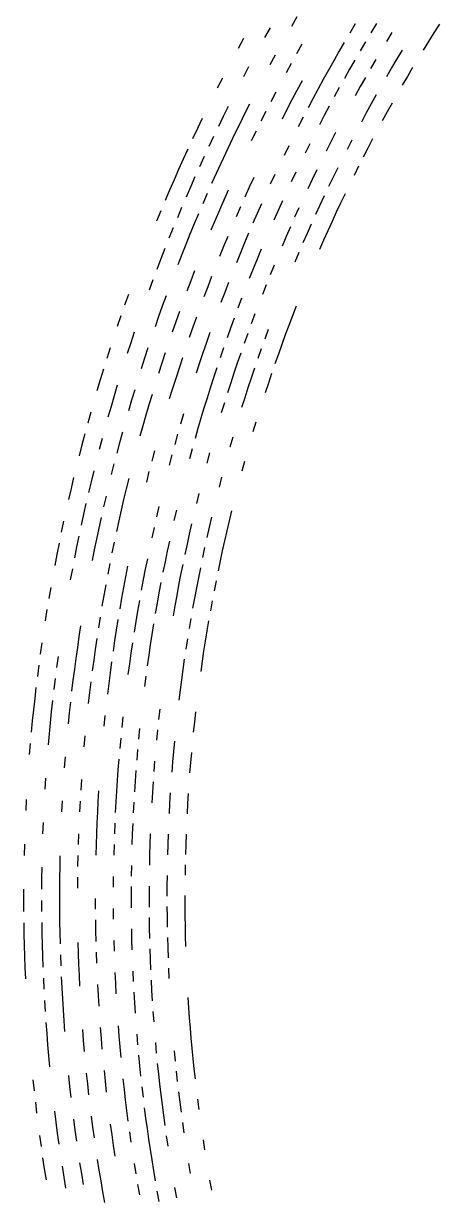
# Model space of a CAD drawing. Header units: metres. Extents: x -298 to 300, y -298 to 299.
# Drawn here: x -298.5 to -229.1, y -50.4 to 146.4 of the extents above; entities that cross this region are included whole.
import ezdxf

# ---------------------------------------------------------------- set-up
doc = ezdxf.new("R2010")
doc.units = ezdxf.units.M

msp = doc.modelspace()

# ---------------------------------------------------------------- linework, layer by layer
for p, q in [((-257.35977, 145.72984, -692.8203), (-258.26758, 144.10857, -692.8203)), ((-252.87392, 147.54503, -692.8203), (-253.79326, 145.95183, -692.8203)), ((-243.14687, 146.372, -692.8203), (-244.0591, 144.83989, -692.8203)), ((-239.61702, 146.43077, -692.8203), (-240.52968, 144.92082, -692.8203)), ((-229.08965, 146.36485, -692.8203), (-230.00209, 144.921, -692.8203)), ((-261.782, 143.92961, -692.8203), (-262.67847, 142.28044, -692.8203)), ((-237.01009, 144.96123, -692.8203), (-237.91353, 143.4677, -692.8203)), ((-230.00209, 144.921, -692.8203), (-230.90547, 143.47142, -692.8203)), ((-252.04659, 142.97362, -692.8203), (-252.93721, 141.38573, -692.8203)), ((-245.85445, 141.75865, -692.8203), (-246.73756, 140.2097, -692.8203)), ((-244.96162, 143.30211, -692.8203), (-245.85445, 141.75865, -692.8203)), ((-241.43279, 143.4052, -692.8203), (-242.32634, 141.8839, -692.8203)), ((-235.2986, 142.01256, -692.8203), (-236.18355, 140.52989, -692.8203)), ((-230.90547, 143.47142, -692.8203), (-231.7997, 142.01628, -692.8203)), ((-256.4909, 141.13805, -692.8203), (-257.3699, 139.52232, -692.8203)), ((-253.81783, 139.79234, -692.8203), (-254.6884, 138.1934, -692.8203)), ((-246.73756, 140.2097, -692.8203), (-247.61092, 138.6552, -692.8203)), ((-243.21034, 140.35704, -692.8203), (-244.0847, 138.82469, -692.8203)), ((-239.69218, 140.46373, -692.8203), (-240.5673, 138.95348, -692.8203)), ((-236.18355, 140.52989, -692.8203), (-237.05916, 139.04161, -692.8203)), ((-260.92966, 139.21092, -692.8203), (-261.79642, 137.56737, -692.8203)), ((-247.61092, 138.6552, -692.8203), (-248.4745, 137.09532, -692.8203)), ((-244.0847, 138.82469, -692.8203), (-244.94942, 137.28697, -692.8203)), ((-237.05916, 139.04161, -692.8203), (-237.9254, 137.5479, -692.8203)), ((-233.56062, 139.08922, -692.8203), (-234.42723, 137.61748, -692.8203)), ((-265.30548, 137.29973, -692.8203), (-266.1602, 135.62859, -692.8203)), ((-252.0078, 136.86266, -692.8203), (-252.86, 135.27519, -692.8203)), ((-248.4745, 137.09532, -692.8203), (-249.32826, 135.53001, -692.8203)), ((-242.28896, 135.91667, -692.8203), (-243.13545, 134.39024, -692.8203)), ((-241.4329, 137.43779, -692.8203), (-242.28896, 135.91667, -692.8203)), ((-234.42723, 137.61748, -692.8203), (-235.28456, 136.14037, -692.8203)), ((-256.3993, 134.97935, -692.8203), (-257.23956, 133.36436, -692.8203)), ((-252.86, 135.27519, -692.8203), (-253.70222, 133.68242, -692.8203)), ((-250.17213, 133.95934, -692.8203), (-251.00612, 132.38347, -692.8203)), ((-249.32826, 135.53001, -692.8203), (-250.17213, 133.95934, -692.8203)), ((-245.80446, 135.74376, -692.8203), (-246.64973, 134.1953, -692.8203)), ((-239.6296, 134.54442, -692.8203), (-240.46748, 133.03471, -692.8203)), ((-264.33447, 132.60454, -692.8203), (-265.15964, 130.9398, -692.8203)), ((-260.7837, 133.00523, -692.8203), (-261.61145, 131.36278, -692.8203)), ((-254.53438, 132.0844, -692.8203), (-255.35646, 130.48119, -692.8203)), ((-253.70222, 133.68242, -692.8203), (-254.53438, 132.0844, -692.8203)), ((-247.4853, 132.64146, -692.8203), (-248.31105, 131.0825, -692.8203)), ((-240.46748, 133.03471, -692.8203), (-241.29588, 131.51976, -692.8203)), ((-236.9713, 133.17015, -692.8203), (-237.80061, 131.67717, -692.8203)), ((-268.66107, 130.5836, -692.8203), (-269.4735, 128.89165, -692.8203)), ((-265.15964, 130.9398, -692.8203), (-265.97433, 129.26988, -692.8203)), ((-261.61145, 131.36278, -692.8203), (-262.4289, 129.71513, -692.8203)), ((-258.06967, 131.74413, -692.8203), (-258.88956, 130.1187, -692.8203)), ((-251.83018, 130.80241, -692.8203), (-252.6443, 129.21623, -692.8203)), ((-248.31105, 131.0825, -692.8203), (-249.127, 129.51842, -692.8203)), ((-241.29588, 131.51976, -692.8203), (-242.11473, 129.99974, -692.8203)), ((-237.80061, 131.67717, -692.8203), (-238.6205, 130.17906, -692.8203)), ((-269.4735, 128.89165, -692.8203), (-270.27527, 127.19457, -692.8203)), ((-263.23593, 128.06242, -692.8203), (-264.03253, 126.40472, -692.8203)), ((-262.4289, 129.71513, -692.8203), (-263.23593, 128.06242, -692.8203)), ((-259.6992, 128.4882, -692.8203), (-260.49857, 126.85265, -692.8203)), ((-246.42482, 128.2324, -692.8203), (-247.22292, 126.68023, -692.8203)), ((-266.7785, 127.59496, -692.8203), (-267.5721, 125.91497, -692.8203)), ((-264.03253, 126.40472, -692.8203), (-264.81873, 124.74206, -692.8203)), ((-254.24251, 126.02868, -692.8203), (-255.02657, 124.42748, -692.8203)), ((-250.7293, 126.37505, -692.8203), (-251.51558, 124.79589, -692.8203)), ((-247.22292, 126.68023, -692.8203), (-248.01118, 125.12304, -692.8203)), ((-243.72368, 126.94433, -692.8203), (-244.51369, 125.40911, -692.8203)), ((-240.23201, 127.167534, -692.8203), (-241.02351, 125.65423, -692.8203)), ((-271.06635, 125.492546, -692.8203), (-271.8467, 123.785576, -692.8203)), ((-268.35513, 124.230095, -692.8203), (-269.12756, 122.54034, -692.8203)), ((-264.81873, 124.74206, -692.8203), (-265.59445, 123.074455, -692.8203)), ((-241.02351, 125.65423, -692.8203), (-241.8055, 124.13604, -692.8203)), ((-272.61633, 122.073784, -692.8203), (-273.37518, 120.35717, -692.8203)), ((-271.8467, 123.785576, -692.8203), (-272.61633, 122.073784, -692.8203)), ((-265.59445, 123.074455, -692.8203), (-266.35968, 121.40203, -692.8203)), ((-246.06471, 122.32409, -692.8203), (-246.82564, 120.774284, -692.8203)), ((-242.5779, 122.61297, -692.8203), (-243.34071, 121.085075, -692.8203)), ((-273.37518, 120.35717, -692.8203), (-274.1232, 118.63586, -692.8203)), ((-269.88937, 120.84576, -692.8203), (-270.64047, 119.146416, -692.8203)), ((-266.35968, 121.40203, -692.8203), (-267.11438, 119.72491, -692.8203)), ((-260.07596, 120.75671, -692.8203), (-260.82672, 119.11901, -692.8203)), ((-256.56433, 121.2105, -692.8203), (-257.31802, 119.59484, -692.8203)), ((-253.0583, 121.62292, -692.8203), (-253.81468, 120.02929, -692.8203)), ((-250.3171, 120.42242, -692.8203), (-251.06596, 118.846, -692.8203)), ((-249.5583, 121.99407, -692.8203), (-250.3171, 120.42242, -692.8203)), ((-246.82564, 120.774284, -692.8203), (-247.5768, 119.21984, -692.8203)), ((-274.1232, 118.63586, -692.8203), (-274.86038, 116.909904, -692.8203)), ((-270.64047, 119.146416, -692.8203), (-271.3809, 117.4425, -692.8203)), ((-264.3404, 118.60168, -692.8203), (-265.0775, 116.93731, -692.8203)), ((-260.82672, 119.11901, -692.8203), (-261.56717, 117.47668, -692.8203)), ((-267.8585, 118.04302, -692.8203), (-268.59204, 116.35656, -692.8203)), ((-265.0775, 116.93731, -692.8203), (-265.80417, 115.2683, -692.8203)), ((-258.79486, 116.3496, -692.8203), (-259.51797, 114.720085, -692.8203)), ((-255.29729, 116.827934, -692.8203), (-256.02344, 115.22039, -692.8203)), ((-248.31819, 117.66064, -692.8203), (-249.04976, 116.09692, -692.8203)), ((-245.57133, 116.47326, -692.8203), (-246.29549, 114.92675, -692.8203)), ((-244.83748, 118.01513, -692.8203), (-245.57133, 116.47326, -692.8203)), ((-275.5867, 115.179375, -692.8203), (-276.30215, 113.44433, -692.8203)), ((-272.1106, 115.73388, -692.8203), (-272.82953, 114.020805, -692.8203)), ((-269.31497, 114.66552, -692.8203), (-270.02725, 112.970024, -692.8203)), ((-265.80417, 115.2683, -692.8203), (-266.52032, 113.59484, -692.8203)), ((-262.2973, 115.829704, -692.8203), (-263.01706, 114.178215, -692.8203)), ((-259.51797, 114.720085, -692.8203), (-260.23077, 113.08605, -692.8203)), ((-256.02344, 115.22039, -692.8203), (-256.7395, 113.60827, -692.8203)), ((-252.53392, 115.67931, -692.8203), (-253.25294, 114.0891, -692.8203)), ((-249.04976, 116.09692, -692.8203), (-249.77144, 114.52856, -692.8203)), ((-246.29549, 114.92675, -692.8203), (-247.0099, 113.375725, -692.8203)), ((-273.53766, 112.303215, -692.8203), (-274.23502, 110.58123, -692.8203)), ((-270.02725, 112.970024, -692.8203), (-270.72885, 111.27007, -692.8203)), ((-266.52032, 113.59484, -692.8203), (-267.22592, 111.91686, -692.8203)), ((-253.96193, 112.49444, -692.8203), (-254.66087, 110.89538, -692.8203)), ((-250.48329, 112.95574, -692.8203), (-251.18523, 111.37853, -692.8203)), ((-247.0099, 113.375725, -692.8203), (-247.71455, 111.820305, -692.8203)), ((-270.72885, 111.27007, -692.8203), (-271.41977, 109.56576, -692.8203)), ((-264.42532, 110.8619, -692.8203), (-265.1138, 109.1972, -692.8203)), ((-260.93332, 111.447624, -692.8203), (-261.62555, 109.8048, -692.8203)), ((-254.66087, 110.89538, -692.8203), (-255.34978, 109.291985, -692.8203)), ((-251.18523, 111.37853, -692.8203), (-251.87721, 109.79693, -692.8203)), ((-248.40941, 110.26049, -692.8203), (-249.09444, 108.69637, -692.8203)), ((-247.71455, 111.820305, -692.8203), (-248.40941, 110.26049, -692.8203)), ((-274.9215, 108.85494, -692.8203), (-275.59714, 107.12438, -692.8203)), ((-271.41977, 109.56576, -692.8203), (-272.09995, 107.85717, -692.8203)), ((-265.1138, 109.1972, -692.8203), (-265.79178, 107.52819, -692.8203)), ((-261.62555, 109.8048, -692.8203), (-262.30743, 108.15771, -692.8203)), ((-258.82663, 108.7456, -692.8203), (-259.50192, 107.11611, -692.8203)), ((-275.59714, 107.12438, -692.8203), (-276.26187, 105.38964, -692.8203)), ((-272.09995, 107.85717, -692.8203), (-272.76935, 106.14434, -692.8203)), ((-262.30743, 108.15771, -692.8203), (-262.97894, 106.50637, -692.8203)), ((-259.50192, 107.11611, -692.8203), (-260.16696, 105.482414, -692.8203)), ((-252.55928, 108.21102, -692.8203), (-253.23134, 106.6209, -692.8203)), ((-269.94244, 105.16195, -692.8203), (-270.59497, 103.46276, -692.8203)), ((-260.16696, 105.482414, -692.8203), (-260.8217, 103.8446, -692.8203)), ((-256.69724, 106.07241, -692.8203), (-257.35577, 104.45635, -692.8203)), ((-276.9157, 103.65075, -692.8203), (-277.5586, 101.9078, -692.8203)), ((-270.59497, 103.46276, -692.8203), (-271.2368, 101.759514, -692.8203)), ((-267.76263, 102.49624, -692.8203), (-268.39844, 100.810814, -692.8203)), ((-267.11624, 104.177666, -692.8203), (-267.76263, 102.49624, -692.8203)), ((-264.29077, 103.191246, -692.8203), (-264.93106, 101.52761, -692.8203)), ((-258.00412, 102.836235, -692.8203), (-258.64227, 101.21206, -692.8203)), ((-281.0028, 101.17843, -692.8203), (-281.6301, 99.40978, -692.8203)), ((-274.71283, 100.981255, -692.8203), (-275.33896, 99.25222, -692.8203)), ((-264.93106, 101.52761, -692.8203), (-265.56082, 99.85998, -692.8203)), ((-262.10025, 100.55685, -692.8203), (-262.72397, 98.907036, -692.8203)), ((-275.33896, 99.25222, -692.8203), (-275.95425, 97.51931, -692.8203)), ((-252.9969, 99.22436, -692.8203), (-253.61247, 97.63177, -692.8203)), ((-282.24628, 97.63723, -692.8203), (-282.85126, 95.86083, -692.8203)), ((-275.95425, 97.51931, -692.8203), (-276.5586, 95.782585, -692.8203)), ((-273.09787, 96.62618, -692.8203), (-273.69666, 94.9074, -692.8203)), ((-272.48828, 98.34115, -692.8203), (-273.09787, 96.62618, -692.8203)), ((-269.6382, 97.428215, -692.8203), (-270.24213, 95.73113, -692.8203)), ((-263.3373, 97.25335, -692.8203), (-263.94028, 95.59585, -692.8203)), ((-259.88788, 97.95193, -692.8203), (-260.4953, 96.31609, -692.8203)), ((-253.61247, 97.63177, -692.8203), (-254.218, 96.03533, -692.8203)), ((-280.02014, 94.896904, -692.8203), (-280.60794, 93.1347, -692.8203)), ((-270.24213, 95.73113, -692.8203), (-270.83536, 94.03033, -692.8203)), ((-267.3871, 94.83398, -692.8203), (-267.97476, 93.151115, -692.8203)), ((-263.94028, 95.59585, -692.8203), (-264.53278, 93.93462, -692.8203)), ((-261.0924, 94.676445, -692.8203), (-261.6792, 93.033134, -692.8203)), ((-257.65402, 95.37667, -692.8203), (-258.24527, 93.75494, -692.8203)), ((-254.218, 96.03533, -692.8203), (-254.81349, 94.43514, -692.8203)), ((-280.60794, 93.1347, -692.8203), (-281.18463, 91.36889, -692.8203)), ((-267.97476, 93.151115, -692.8203), (-268.55182, 91.46462, -692.8203)), ((-255.39891, 92.83126, -692.8203), (-255.9742, 91.22375, -692.8203)), ((-254.81349, 94.43514, -692.8203), (-255.39891, 92.83126, -692.8203)), ((-284.02774, 92.29693, -692.8203), (-284.59915, 90.509514, -692.8203)), ((-277.7345, 92.298, -692.8203), (-278.30597, 90.550224, -692.8203)), ((-274.8618, 91.458824, -692.8203), (-275.4281, 89.72915, -692.8203)), ((-271.9897, 90.61779, -692.8203), (-272.55075, 88.90615, -692.8203)), ((-268.55182, 91.46462, -692.8203), (-269.11826, 89.77456, -692.8203)), ((-265.11487, 92.26974, -692.8203), (-265.68643, 90.60122, -692.8203)), ((-262.25565, 91.38619, -692.8203), (-262.82175, 89.73568, -692.8203)), ((-258.82635, 92.12951, -692.8203), (-259.39716, 90.50051, -692.8203)), ((-255.9742, 91.22375, -692.8203), (-256.5394, 89.61266, -692.8203)), ((-285.1593, 88.71859, -692.8203), (-285.7082, 86.92419, -692.8203)), ((-278.30597, 90.550224, -692.8203), (-278.8665, 88.79894, -692.8203)), ((-275.4281, 89.72915, -692.8203), (-275.9835, 87.995964, -692.8203)), ((-272.55075, 88.90615, -692.8203), (-273.10104, 87.19106, -692.8203)), ((-269.11826, 89.77456, -692.8203), (-269.67407, 88.080986, -692.8203)), ((-266.24753, 88.92919, -692.8203), (-266.7981, 87.253654, -692.8203)), ((-262.82175, 89.73568, -692.8203), (-263.37744, 88.08166, -692.8203)), ((-259.95776, 88.86797, -692.8203), (-260.50806, 87.231926, -692.8203)), ((-285.7082, 86.92419, -692.8203), (-286.2458, 85.126366, -692.8203)), ((-273.10104, 87.19106, -692.8203), (-273.64053, 85.47256, -692.8203)), ((-266.7981, 87.253654, -692.8203), (-267.3381, 85.57476, -692.8203)), ((-263.37744, 88.08166, -692.8203), (-263.92276, 86.42419, -692.8203)), ((-260.50806, 87.231926, -692.8203), (-261.04807, 85.59252, -692.8203)), ((-257.09445, 87.9981, -692.8203), (-257.63934, 86.38009, -692.8203)), ((-282.848, 86.050285, -692.8203), (-283.3801, 84.27062, -692.8203)), ((-279.9544, 85.28603, -692.8203), (-280.48178, 83.52453, -692.8203)), ((-273.64053, 85.47256, -692.8203), (-274.16922, 83.750725, -692.8203)), ((-267.3381, 85.57476, -692.8203), (-267.86755, 83.89248, -692.8203)), ((-263.92276, 86.42419, -692.8203), (-264.4576, 84.76333, -692.8203)), ((-261.04807, 85.59252, -692.8203), (-261.57776, 83.94976, -692.8203)), ((-257.63934, 86.38009, -692.8203), (-258.17407, 84.75869, -692.8203)), ((-283.3801, 84.27062, -692.8203), (-283.90103, 82.48766, -692.8203)), ((-280.48178, 83.52453, -692.8203), (-280.99808, 81.75979, -692.8203)), ((-277.58417, 82.776024, -692.8203), (-278.0958, 81.0295, -692.8203)), ((-277.06152, 84.51934, -692.8203), (-277.58417, 82.776024, -692.8203)), ((-267.86755, 83.89248, -692.8203), (-268.3864, 82.20693, -692.8203)), ((-264.98203, 83.099174, -692.8203), (-265.49597, 81.431755, -692.8203)), ((-261.57776, 83.94976, -692.8203), (-262.09714, 82.3037, -692.8203)), ((-287.28702, 81.52087, -692.8203), (-287.79062, 79.71331, -692.8203)), ((-283.90103, 82.48766, -692.8203), (-284.41074, 80.70147, -692.8203)), ((-278.0958, 81.0295, -692.8203), (-278.59647, 79.27981, -692.8203)), ((-271.79056, 81.27297, -692.8203), (-272.29288, 79.56289, -692.8203)), ((-268.3864, 82.20693, -692.8203), (-268.89468, 80.51818, -692.8203)), ((-278.59647, 79.27981, -692.8203), (-279.08612, 77.52703, -692.8203)), ((-269.3923, 78.82629, -692.8203), (-269.8793, 77.13131, -692.8203)), ((-268.89468, 80.51818, -692.8203), (-269.3923, 78.82629, -692.8203)), ((-259.71692, 79.87493, -692.8203), (-260.2107, 78.240685, -692.8203)), ((-288.28284, 77.90261, -692.8203), (-288.76367, 76.08892, -692.8203)), ((-285.39642, 77.11968, -692.8203), (-285.87234, 75.32427, -692.8203)), ((-281.99734, 78.22082, -692.8203), (-282.48026, 76.44668, -692.8203)), ((-272.78442, 77.84966, -692.8203), (-273.26523, 76.133415, -692.8203)), ((-263.593, 77.34655, -692.8203), (-264.0708, 75.68804, -692.8203)), ((-288.76367, 76.08892, -692.8203), (-289.2331, 74.27221, -692.8203)), ((-282.48026, 76.44668, -692.8203), (-282.95203, 74.66961, -692.8203)), ((-276.6497, 75.0938, -692.8203), (-277.1131, 73.353386, -692.8203)), ((-270.35562, 75.43334, -692.8203), (-270.82126, 73.732414, -692.8203)), ((-283.41263, 72.88958, -692.8203), (-283.862, 71.10674, -692.8203)), ((-273.7352, 74.41424, -692.8203), (-274.19437, 72.6921, -692.8203)), ((-267.4466, 74.73107, -692.8203), (-267.9079, 73.04842, -692.8203)), ((-261.63028, 73.31991, -692.8203), (-262.08282, 71.67385, -692.8203)), ((-286.7903, 71.72469, -692.8203), (-287.23233, 69.92065, -692.8203)), ((-277.56552, 71.6101, -692.8203), (-278.007, 69.864006, -692.8203)), ((-290.13763, 70.63024, -692.8203), (-290.57272, 68.80511, -692.8203)), ((-287.23233, 69.92065, -692.8203), (-287.66296, 68.113914, -692.8203)), ((-280.93427, 70.48635, -692.8203), (-281.3686, 68.71914, -692.8203)), ((-265.44153, 70.69506, -692.8203), (-265.8775, 69.02514, -692.8203)), ((-290.57272, 68.80511, -692.8203), (-290.99634, 66.97726, -692.8203)), ((-284.72714, 67.53283, -692.8203), (-285.14282, 65.741875, -692.8203)), ((-281.79184, 66.94927, -692.8203), (-282.20392, 65.17678, -692.8203)), ((-281.3686, 68.71914, -692.8203), (-281.79184, 66.94927, -692.8203)), ((-269.2282, 67.98373, -692.8203), (-269.64703, 66.29012, -692.8203)), ((-288.08228, 66.30453, -692.8203), (-288.49017, 64.492546, -692.8203)), ((-282.20392, 65.17678, -692.8203), (-282.60486, 63.401752, -692.8203)), ((-275.92255, 65.776024, -692.8203), (-276.3274, 64.04043, -692.8203)), ((-272.98865, 65.18609, -692.8203), (-273.38983, 63.46892, -692.8203)), ((-263.78925, 65.06234, -692.8203), (-264.18985, 63.402973, -692.8203)), ((-291.80905, 63.31386, -692.8203), (-292.19812, 61.478413, -692.8203)), ((-288.49017, 64.492546, -692.8203), (-288.8867, 62.67806, -692.8203)), ((-285.54727, 63.948383, -692.8203), (-285.9404, 62.152393, -692.8203)), ((-282.60486, 63.401752, -692.8203), (-282.99463, 61.624256, -692.8203)), ((-267.12228, 63.99953, -692.8203), (-267.51614, 62.319263, -692.8203)), ((-264.18985, 63.402973, -692.8203), (-264.58002, 61.74114, -692.8203)), ((-285.9404, 62.152393, -692.8203), (-286.32227, 60.353992, -692.8203)), ((-276.7213, 62.302326, -692.8203), (-277.10428, 60.561817, -692.8203)), ((-270.8396, 61.19405, -692.8203), (-271.21573, 59.49053, -692.8203)), ((-270.45276, 62.89519, -692.8203), (-270.8396, 61.19405, -692.8203)), ((-267.51614, 62.319263, -692.8203), (-267.8994, 60.636585, -692.8203)), ((-264.58002, 61.74114, -692.8203), (-264.95972, 60.076893, -692.8203)), ((-292.57562, 59.640583, -692.8203), (-292.9416, 57.800434, -692.8203)), ((-289.2718, 60.861134, -692.8203), (-289.64545, 59.04186, -692.8203)), ((-286.32227, 60.353992, -692.8203), (-286.6928, 58.55324, -692.8203)), ((-283.37323, 59.84435, -692.8203), (-283.74063, 58.062153, -692.8203)), ((-274.1598, 60.02727, -692.8203), (-274.5285, 58.302937, -692.8203)), ((-271.21573, 59.49053, -692.8203), (-271.58115, 57.784687, -692.8203)), ((-264.95972, 60.076893, -692.8203), (-265.32895, 58.410328, -692.8203)), ((-292.9416, 57.800434, -692.8203), (-293.296, 55.958057, -692.8203)), ((-289.64545, 59.04186, -692.8203), (-290.0077, 57.220264, -692.8203)), ((-286.6928, 58.55324, -692.8203), (-287.05203, 56.750233, -692.8203)), ((-274.5285, 58.302937, -692.8203), (-274.8864, 56.576313, -692.8203)), ((-268.27213, 58.951527, -692.8203), (-268.63422, 57.26418, -692.8203)), ((-265.32895, 58.410328, -692.8203), (-265.6877, 56.741474, -692.8203)), ((-290.35846, 55.396473, -692.8203), (-290.69778, 53.570515, -692.8203)), ((-284.09683, 56.2777, -692.8203), (-284.4418, 54.491047, -692.8203)), ((-281.14197, 55.80318, -692.8203), (-281.484, 54.035114, -692.8203)), ((-278.1875, 55.326466, -692.8203), (-278.5266, 53.576954, -692.8203)), ((-277.8374, 57.07384, -692.8203), (-278.1875, 55.326466, -692.8203)), ((-274.8864, 56.576313, -692.8203), (-275.23346, 54.847523, -692.8203)), ((-271.93585, 56.076588, -692.8203), (-272.27982, 54.36632, -692.8203)), ((-268.9857, 55.574635, -692.8203), (-269.32654, 53.882893, -692.8203)), ((-265.6877, 56.741474, -692.8203), (-266.03595, 55.070423, -692.8203)), ((-281.484, 54.035114, -692.8203), (-281.81494, 52.264942, -692.8203)), ((-278.5266, 53.576954, -692.8203), (-278.85474, 51.825367, -692.8203)), ((-272.27982, 54.36632, -692.8203), (-272.613, 52.65395, -692.8203)), ((-269.32654, 53.882893, -692.8203), (-269.65677, 52.189106, -692.8203)), ((-266.37372, 53.397266, -692.8203), (-266.70093, 51.722004, -692.8203)), ((-293.97, 52.266834, -692.8203), (-294.28958, 50.41817, -692.8203)), ((-284.77554, 52.70229, -692.8203), (-285.09802, 50.911457, -692.8203)), ((-281.81494, 52.264942, -692.8203), (-282.13477, 50.492756, -692.8203)), ((-275.8949, 51.383564, -692.8203), (-276.2093, 49.64858, -692.8203)), ((-275.5696, 53.116566, -692.8203), (-275.8949, 51.383564, -692.8203)), ((-272.613, 52.65395, -692.8203), (-272.93542, 50.939533, -692.8203)), ((-269.65677, 52.189106, -692.8203), (-269.97635, 50.493275, -692.8203)), ((-285.09802, 50.911457, -692.8203), (-285.40924, 49.118702, -692.8203)), ((-282.13477, 50.492756, -692.8203), (-282.4434, 48.718586, -692.8203)), ((-279.17184, 50.071796, -692.8203), (-279.4779, 48.316242, -692.8203)), ((-276.2093, 49.64858, -692.8203), (-276.51273, 47.91167, -692.8203)), ((-273.24707, 49.223164, -692.8203), (-273.5479, 47.50487, -692.8203)), ((-272.93542, 50.939533, -692.8203), (-273.24707, 49.223164, -692.8203)), ((-269.97635, 50.493275, -692.8203), (-270.28525, 48.79546, -692.8203)), ((-267.0176, 50.044758, -692.8203), (-267.32376, 48.36556, -692.8203)), ((-294.59756, 48.567524, -692.8203), (-294.8939, 46.715015, -692.8203)), ((-285.7092, 47.324024, -692.8203), (-285.99786, 45.527515, -692.8203)), ((-279.4779, 48.316242, -692.8203), (-279.77292, 46.558857, -692.8203)), ((-288.96878, 45.888325, -692.8203), (-289.24838, 44.0714, -692.8203)), ((-282.7409, 46.942554, -692.8203), (-283.02725, 45.164692, -692.8203)), ((-279.77292, 46.558857, -692.8203), (-280.05692, 44.79964, -692.8203)), ((-276.8053, 46.1729, -692.8203), (-277.0869, 44.43236, -692.8203)), ((-270.58347, 47.095814, -692.8203), (-270.871, 45.394306, -692.8203)), ((-267.61935, 46.684498, -692.8203), (-267.90436, 45.001637, -692.8203)), ((-289.24838, 44.0714, -692.8203), (-289.51654, 42.252735, -692.8203)), ((-286.27524, 43.729237, -692.8203), (-286.54132, 41.92928, -692.8203)), ((-283.3024, 43.38509, -692.8203), (-283.56635, 41.60381, -692.8203)), ((-283.02725, 45.164692, -692.8203), (-283.3024, 43.38509, -692.8203)), ((-277.0869, 44.43236, -692.8203), (-277.35757, 42.690083, -692.8203)), ((-271.14786, 43.69106, -692.8203), (-271.41397, 41.986103, -692.8203)), ((-268.1788, 43.317005, -692.8203), (-268.44263, 41.630726, -692.8203)), ((-267.90436, 45.001637, -692.8203), (-268.1788, 43.317005, -692.8203)), ((-295.45157, 43.004627, -692.8203), (-295.71292, 41.1469, -692.8203)), ((-289.51654, 42.252735, -692.8203), (-289.77325, 40.432484, -692.8203)), ((-286.54132, 41.92928, -692.8203), (-286.79608, 40.127705, -692.8203)), ((-280.32983, 43.038715, -692.8203), (-280.59167, 41.27611, -692.8203)), ((-277.35757, 42.690083, -692.8203), (-277.61728, 40.946186, -692.8203)), ((-268.44263, 41.630726, -692.8203), (-268.69586, 39.94286, -692.8203)), ((-292.75073, 40.73473, -692.8203), (-292.99786, 38.894184, -692.8203)), ((-289.77325, 40.432484, -692.8203), (-290.01855, 38.610645, -692.8203)), ((-286.79608, 40.127705, -692.8203), (-287.0395, 38.324574, -692.8203)), ((-283.81912, 39.820942, -692.8203), (-284.06067, 38.03652, -692.8203)), ((-280.84244, 39.51195, -692.8203), (-281.08212, 37.746235, -692.8203)), ((-280.59167, 41.27611, -692.8203), (-280.84244, 39.51195, -692.8203)), ((-277.61728, 40.946186, -692.8203), (-277.86603, 39.200672, -692.8203)), ((-271.66937, 40.27953, -692.8203), (-271.91406, 38.57143, -692.8203)), ((-268.69586, 39.94286, -692.8203), (-268.93848, 38.253437, -692.8203)), ((-295.9626, 39.287617, -692.8203), (-296.2006, 37.426777, -692.8203)), ((-290.01855, 38.610645, -692.8203), (-290.25238, 36.78731, -692.8203)), ((-284.06067, 38.03652, -692.8203), (-284.29102, 36.25066, -692.8203)), ((-278.10382, 37.453693, -692.8203), (-278.3306, 35.70525, -692.8203)), ((-271.91406, 38.57143, -692.8203), (-272.148, 36.861835, -692.8203)), ((-296.42688, 35.564533, -692.8203), (-296.64145, 33.700916, -692.8203)), ((-293.23343, 37.052143, -692.8203), (-293.4574, 35.208668, -692.8203)), ((-290.25238, 36.78731, -692.8203), (-290.47473, 34.962574, -692.8203)), ((-287.27158, 36.519978, -692.8203), (-287.49234, 34.713978, -692.8203)), ((-284.29102, 36.25066, -692.8203), (-284.51013, 34.463367, -692.8203)), ((-272.148, 36.861835, -692.8203), (-272.3712, 35.150806, -692.8203)), ((-296.64145, 33.700916, -692.8203), (-296.8443, 31.835989, -692.8203)), ((-287.49234, 34.713978, -692.8203), (-287.70172, 32.906635, -692.8203)), ((-272.3712, 35.150806, -692.8203), (-272.58365, 33.438465, -692.8203)), ((-296.8443, 31.835989, -692.8203), (-297.03543, 29.96987, -692.8203)), ((-293.87057, 31.517752, -692.8203), (-294.05972, 29.670462, -692.8203)), ((-293.66977, 33.36385, -692.8203), (-293.87057, 31.517752, -692.8203)), ((-290.6856, 33.136524, -692.8203), (-290.88504, 31.309164, -692.8203)), ((-275.76813, 31.965689, -692.8203), (-275.9605, 30.232077, -692.8203)), ((-297.03543, 29.96987, -692.8203), (-297.21484, 28.10256, -692.8203)), ((-294.05972, 29.670462, -692.8203), (-294.2373, 27.822012, -692.8203)), ((-290.88504, 31.309164, -692.8203), (-291.07297, 29.480612, -692.8203)), ((-284.91464, 30.88494, -692.8203), (-285.1, 29.093924, -692.8203)), ((-281.92972, 30.669577, -692.8203), (-282.1138, 28.897299, -692.8203)), ((-269.99213, 29.785574, -692.8203), (-270.1709, 28.088308, -692.8203)), ((-269.80267, 31.48168, -692.8203), (-269.99213, 29.785574, -692.8203)), ((-294.2373, 27.822012, -692.8203), (-294.40326, 25.972525, -692.8203)), ((-279.12778, 28.698446, -692.8203), (-279.29953, 26.943838, -692.8203)), ((-276.14197, 28.497335, -692.8203), (-276.31253, 26.761465, -692.8203)), ((-297.3825, 26.234213, -692.8203), (-297.53842, 24.364859, -692.8203)), ((-288.2617, 27.477346, -692.8203), (-288.4256, 25.665396, -692.8203)), ((-282.28674, 27.123922, -692.8203), (-282.44855, 25.349539, -692.8203)), ((-273.32565, 26.576864, -692.8203), (-273.4842, 24.858755, -692.8203)), ((-291.56775, 23.988516, -692.8203), (-291.7097, 22.155905, -692.8203)), ((-279.46027, 25.188192, -692.8203), (-279.60995, 23.4316, -692.8203)), ((-273.4842, 24.858755, -692.8203), (-273.63193, 23.1397, -692.8203)), ((-270.4964, 24.690634, -692.8203), (-270.64316, 22.990377, -692.8203)), ((-282.73868, 21.797903, -692.8203), (-282.867, 20.020803, -692.8203)), ((-282.5992, 23.574148, -692.8203), (-282.73868, 21.797903, -692.8203)), ((-279.74863, 21.674124, -692.8203), (-279.87622, 19.915823, -692.8203)), ((-276.62088, 23.286795, -692.8203), (-276.75867, 21.548086, -692.8203)), ((-273.63193, 23.1397, -692.8203), (-273.76886, 21.41979, -692.8203)), ((-270.64316, 22.990377, -692.8203), (-270.77924, 21.289236, -692.8203)), ((-294.83133, 20.418386, -692.8203), (-294.95074, 18.56539, -692.8203)), ((-288.84894, 20.22399, -692.8203), (-288.96725, 18.40856, -692.8203)), ((-282.867, 20.020803, -692.8203), (-282.98416, 18.242971, -692.8203)), ((-279.87622, 19.915823, -692.8203), (-279.99277, 18.15679, -692.8203)), ((-276.88556, 19.808584, -692.8203), (-277.0015, 18.06832, -692.8203)), ((-285.97568, 18.326895, -692.8203), (-286.08212, 16.529593, -692.8203)), ((-282.98416, 18.242971, -692.8203), (-283.09015, 16.464468, -692.8203)), ((-277.0015, 18.06832, -692.8203), (-277.1065, 16.327383, -692.8203)), ((-274.0103, 17.97759, -692.8203), (-274.1148, 16.255453, -692.8203)), ((-271.01926, 17.884604, -692.8203), (-271.1232, 16.181265, -692.8203)), ((-298.04456, 16.878958, -692.8203), (-298.1417, 15.005728, -692.8203)), ((-292.06628, 16.653341, -692.8203), (-292.1621, 14.817801, -692.8203)), ((-289.07416, 16.592459, -692.8203), (-289.16965, 14.775717, -692.8203)), ((-286.08212, 16.529593, -692.8203), (-286.17728, 14.731649, -692.8203)), ((-283.09015, 16.464468, -692.8203), (-283.18497, 14.685324, -692.8203)), ((-280.09827, 16.397055, -692.8203), (-280.19272, 14.636709, -692.8203)), ((-274.1148, 16.255453, -692.8203), (-274.20847, 14.532736, -692.8203)), ((-271.1232, 16.181265, -692.8203), (-271.2165, 14.477316, -692.8203)), ((-286.17728, 14.731649, -692.8203), (-286.26114, 12.933188, -692.8203)), ((-295.2391, 13.002462, -692.8203), (-295.31192, 11.147116, -692.8203)), ((-286.26114, 12.933188, -692.8203), (-286.33368, 11.134237, -692.8203)), ((-283.2686, 12.905661, -692.8203), (-283.34103, 11.125509, -692.8203)), ((-280.2761, 12.875845, -692.8203), (-280.3484, 11.114492, -692.8203)), ((-289.3264, 11.140707, -692.8203), (-289.3876, 9.322561, -692.8203)), ((-286.33368, 11.134237, -692.8203), (-286.39493, 9.33489, -692.8203)), ((-280.3484, 11.114492, -692.8203), (-280.40964, 9.352774, -692.8203)), ((-277.35587, 11.101248, -692.8203), (-277.41705, 9.358297, -692.8203)), ((-274.36334, 11.085714, -692.8203), (-274.42453, 9.361563, -692.8203)), ((-271.37088, 11.067923, -692.8203), (-271.432, 9.36257, -692.8203)), ((-298.3624, 9.383017, -692.8203), (-298.4124, 7.507986, -692.8203)), ((-286.39493, 9.33489, -692.8203), (-286.4449, 7.535208, -692.8203)), ((-283.40228, 9.344961, -692.8203), (-283.45233, 7.564077, -692.8203)), ((-277.41705, 9.358297, -692.8203), (-277.46735, 7.615011, -692.8203)), ((-274.42453, 9.361563, -692.8203), (-274.47485, 7.637075, -692.8203)), ((-271.432, 9.36257, -692.8203), (-271.48242, 7.656881, -692.8203)), ((-292.43, 7.470968, -692.8203), (-292.4681, 5.633413, -692.8203)), ((-289.43744, 7.50408, -692.8203), (-289.4758, 5.685354, -692.8203)), ((-277.46735, 7.615011, -692.8203), (-277.50665, 5.871481, -692.8203)), ((-271.52213, 5.950949, -692.8203), (-271.5511, 4.244802, -692.8203)), ((-295.46042, 5.57897, -692.8203), (-295.48657, 3.722433, -692.8203)), ((-292.4681, 5.633413, -692.8203), (-292.49466, 3.795706, -692.8203)), ((-283.51892, 4.001608, -692.8203), (-283.5354, 2.220175, -692.8203)), ((-280.49893, 5.82836, -692.8203), (-280.52695, 4.065817, -692.8203)), ((-274.54306, 4.187399, -692.8203), (-274.56088, 2.462362, -692.8203)), ((-295.48657, 3.722433, -692.8203), (-295.50107, 1.865804, -692.8203)), ((-292.49466, 3.795706, -692.8203), (-292.50967, 1.957876, -692.8203)), ((-289.50278, 3.866415, -692.8203), (-289.51828, 2.047384, -692.8203)), ((-280.5439, 2.303152, -692.8203), (-280.5498, 0.540457, -692.8203)), ((-277.5524, 2.383901, -692.8203), (-277.55887, 0.639974, -692.8203)), ((-274.56088, 2.462362, -692.8203), (-274.56787, 0.737234, -692.8203)), ((-298.49176, 1.881735, -692.8203), (-298.49463, 0.006124, -692.8203)), ((-298.49463, 0.006124, -692.8203), (-298.48572, -1.869425, -692.8203)), ((-295.5039, 0.009146, -692.8203), (-295.4951, -1.847483, -692.8203)), ((-292.50967, 1.957876, -692.8203), (-292.51315, 0.119985, -692.8203)), ((-292.51315, 0.119985, -692.8203), (-292.5051, -1.717844, -692.8203)), ((-286.53156, 0.334615, -692.8203), (-286.52496, -1.465647, -692.8203)), ((-280.5498, 0.540457, -692.8203), (-280.5446, -1.222239, -692.8203)), ((-277.55887, 0.639974, -692.8203), (-277.55435, -1.103922, -692.8203)), ((-271.57687, 0.832205, -692.8203), (-271.5737, -0.874094, -692.8203)), ((-292.5051, -1.717844, -692.8203), (-292.48547, -3.555582, -692.8203)), ((-283.5348, -1.342814, -692.8203), (-283.5177, -3.124186, -692.8203)), ((-274.56403, -0.987894, -692.8203), (-274.54938, -2.7129, -692.8203)), ((-271.5737, -0.874094, -692.8203), (-271.55978, -2.580363, -692.8203)), ((-298.46503, -3.744883, -692.8203), (-298.43256, -5.620127, -692.8203)), ((-295.47458, -3.703989, -692.8203), (-295.4424, -5.560312, -692.8203)), ((-292.48547, -3.555582, -692.8203), (-292.4543, -5.393137, -692.8203)), ((-286.50705, -3.265818, -692.8203), (-286.47778, -5.065805, -692.8203)), ((-277.53888, -2.847727, -692.8203), (-277.51245, -4.59141, -692.8203)), ((-274.54938, -2.7129, -692.8203), (-274.52386, -4.437815, -692.8203)), ((-271.55978, -2.580363, -692.8203), (-271.53516, -4.286478, -692.8203)), ((-298.43256, -5.620127, -692.8203), (-298.3883, -7.495127, -692.8203)), ((-295.4424, -5.560312, -692.8203), (-295.39862, -7.416391, -692.8203)), ((-292.4543, -5.393137, -692.8203), (-292.4116, -7.230448, -692.8203)), ((-286.47778, -5.065805, -692.8203), (-286.43726, -6.86558, -692.8203)), ((-280.50098, -4.747263, -692.8203), (-280.46255, -6.5095, -692.8203)), ((-277.51245, -4.59141, -692.8203), (-277.47507, -6.334848, -692.8203)), ((-271.53516, -4.286478, -692.8203), (-271.49982, -5.99238, -692.8203)), ((-298.3883, -7.495127, -692.8203), (-298.33224, -9.369791, -692.8203)), ((-295.39862, -7.416391, -692.8203), (-295.34314, -9.272135, -692.8203)), ((-289.42447, -7.047007, -692.8203), (-289.37143, -8.865244, -692.8203)), ((-283.44995, -6.686411, -692.8203), (-283.39932, -8.467112, -692.8203)), ((-280.46255, -6.5095, -692.8203), (-280.4131, -8.271433, -692.8203)), ((-274.4875, -6.162485, -692.8203), (-274.4403, -7.886881, -692.8203)), ((-271.49982, -5.99238, -692.8203), (-271.45377, -7.698008, -692.8203)), ((-298.33224, -9.369791, -692.8203), (-298.26447, -11.244059, -692.8203)), ((-295.34314, -9.272135, -692.8203), (-295.276, -11.127481, -692.8203)), ((-292.35733, -9.067423, -692.8203), (-292.29156, -10.904001, -692.8203)), ((-289.37143, -8.865244, -692.8203), (-289.30698, -10.683054, -692.8203)), ((-286.38544, -8.665018, -692.8203), (-286.32227, -10.464121, -692.8203)), ((-277.42676, -8.078012, -692.8203), (-277.36746, -9.82081, -692.8203)), ((-277.36746, -9.82081, -692.8203), (-277.29724, -11.563211, -692.8203)), ((-274.4403, -7.886881, -692.8203), (-274.3823, -9.61091, -692.8203)), ((-298.26447, -11.244059, -692.8203), (-298.18484, -13.117838, -692.8203)), ((-289.30698, -10.683054, -692.8203), (-289.2311, -12.500437, -692.8203)), ((-280.2809, -11.794107, -692.8203), (-280.19824, -13.554728, -692.8203)), ((-274.31345, -11.334543, -692.8203), (-274.23376, -13.057688, -692.8203)), ((-295.1972, -12.98234, -692.8203), (-295.10678, -14.836649, -692.8203)), ((-292.21423, -12.740122, -692.8203), (-292.12537, -14.575693, -692.8203)), ((-289.2311, -12.500437, -692.8203), (-289.1438, -14.31727, -692.8203)), ((-283.26443, -12.027292, -692.8203), (-283.18024, -13.80665, -692.8203)), ((-277.21606, -13.305094, -692.8203), (-277.12396, -15.046396, -692.8203)), ((-292.12537, -14.575693, -692.8203), (-292.02496, -16.410654, -692.8203)), ((-286.16208, -14.060831, -692.8203), (-286.06506, -15.858347, -692.8203)), ((-283.18024, -13.80665, -692.8203), (-283.08487, -15.585428, -692.8203)), ((-280.1045, -15.314798, -692.8203), (-279.9997, -17.074198, -692.8203)), ((-277.12396, -15.046396, -692.8203), (-277.0209, -16.787088, -692.8203)), ((-295.00467, -16.690348, -692.8203), (-294.89096, -18.543314, -692.8203)), ((-292.02496, -16.410654, -692.8203), (-291.91306, -18.244944, -692.8203)), ((-286.06506, -15.858347, -692.8203), (-285.95673, -17.655191, -692.8203)), ((-279.9997, -17.074198, -692.8203), (-279.88385, -18.832895, -692.8203)), ((-271.0628, -16.219675, -692.8203), (-270.95248, -17.92225, -692.8203)), ((-291.91306, -18.244944, -692.8203), (-291.78964, -20.07844, -692.8203)), ((-276.90692, -18.527079, -692.8203), (-276.782, -20.266306, -692.8203)), ((-270.95248, -17.92225, -692.8203), (-270.8315, -19.624063, -692.8203)), ((-270.8315, -19.624063, -692.8203), (-270.69983, -21.325083, -692.8203)), ((-294.76556, -20.395548, -692.8203), (-294.62857, -22.246927, -692.8203)), ((-291.78964, -20.07844, -692.8203), (-291.65466, -21.911142, -692.8203)), ((-288.68054, -21.57789, -692.8203), (-288.53622, -23.391, -692.8203)), ((-285.7062, -21.246592, -692.8203), (-285.56406, -23.041025, -692.8203)), ((-282.7317, -20.917582, -692.8203), (-282.59164, -22.693338, -692.8203)), ((-270.69983, -21.325083, -692.8203), (-270.55746, -23.025217, -692.8203)), ((-294.62857, -22.246927, -692.8203), (-294.47995, -24.097391, -692.8203)), ((-288.53622, -23.391, -692.8203), (-288.38052, -25.203135, -692.8203)), ((-285.56406, -23.041025, -692.8203), (-285.4106, -24.834513, -692.8203)), ((-282.59164, -22.693338, -692.8203), (-282.44046, -24.46815, -692.8203)), ((-279.61902, -22.34788, -692.8203), (-279.47006, -24.104013, -692.8203)), ((-270.55746, -23.025217, -692.8203), (-270.40442, -24.724405, -692.8203)), ((-294.47995, -24.097391, -692.8203), (-294.31967, -25.946848, -692.8203)), ((-282.44046, -24.46815, -692.8203), (-282.2781, -26.241953, -692.8203)), ((-276.49942, -23.742167, -692.8203), (-276.34174, -25.478678, -692.8203)), ((-273.3732, -25.100412, -692.8203), (-273.20706, -26.81721, -692.8203)), ((-270.40442, -24.724405, -692.8203), (-270.2407, -26.422556, -692.8203)), ((-294.31967, -25.946848, -692.8203), (-294.14783, -27.795267, -692.8203)), ((-279.31006, -25.85917, -692.8203), (-279.13904, -27.61329, -692.8203)), ((-276.1732, -27.21412, -692.8203), (-275.9937, -28.948465, -692.8203)), ((-270.2407, -26.422556, -692.8203), (-270.0663, -28.119638, -692.8203)), ((-290.99982, -29.232126, -692.8203), (-290.80737, -31.05958, -692.8203)), ((-288.035, -28.824259, -692.8203), (-287.84518, -30.633097, -692.8203)), ((-285.06995, -28.418344, -692.8203), (-284.88272, -30.208567, -692.8203)), ((-279.13904, -27.61329, -692.8203), (-278.957, -29.366251, -692.8203)), ((-275.9937, -28.948465, -692.8203), (-275.80338, -30.68162, -692.8203)), ((-273.03015, -28.532938, -692.8203), (-272.84247, -30.247477, -692.8203)), ((-270.0663, -28.119638, -692.8203), (-269.8813, -29.815592, -692.8203)), ((-296.93945, -29.947947, -692.8203), (-296.74237, -31.812845, -692.8203)), ((-290.80737, -31.05958, -692.8203), (-290.60345, -32.885784, -692.8203)), ((-287.84518, -30.633097, -692.8203), (-287.644, -32.440685, -692.8203)), ((-284.88272, -30.208567, -692.8203), (-284.6843, -31.997538, -692.8203)), ((-281.92, -29.786264, -692.8203), (-281.72427, -31.55665, -692.8203)), ((-278.76395, -31.118021, -692.8203), (-278.5599, -32.86854, -692.8203)), ((-275.80338, -30.68162, -692.8203), (-275.6021, -32.413555, -692.8203)), ((-281.72427, -31.55665, -692.8203), (-281.51743, -33.325756, -692.8203)), ((-281.51743, -33.325756, -692.8203), (-281.29944, -35.093487, -692.8203)), ((-275.6021, -32.413555, -692.8203), (-275.39, -34.144146, -692.8203)), ((-272.644, -31.960825, -692.8203), (-272.43478, -33.672832, -692.8203)), ((-269.47928, -33.203777, -692.8203), (-269.26233, -34.895855, -692.8203)), ((-296.5336, -33.676434, -692.8203), (-296.3131, -35.538677, -692.8203)), ((-293.34436, -35.17683, -692.8203), (-293.11453, -37.01884, -692.8203)), ((-281.29944, -35.093487, -692.8203), (-281.0704, -36.859814, -692.8203)), ((-278.34488, -34.617687, -692.8203), (-278.11887, -36.36546, -692.8203)), ((-275.39, -34.144146, -692.8203), (-275.16702, -35.873363, -692.8203)), ((-272.43478, -33.672832, -692.8203), (-272.2148, -35.383495, -692.8203)), ((-293.11453, -37.01884, -692.8203), (-292.8731, -38.859356, -692.8203)), ((-290.16125, -36.53407, -692.8203), (-289.92297, -38.35603, -692.8203)), ((-287.2076, -36.05183, -692.8203), (-286.9724, -37.855236, -692.8203)), ((-284.02158, -37.356396, -692.8203), (-283.77823, -39.139782, -692.8203)), ((-278.11887, -36.36546, -692.8203), (-277.88187, -38.111767, -692.8203)), ((-275.16702, -35.873363, -692.8203), (-274.93317, -37.601116, -692.8203)), ((-271.98413, -37.092724, -692.8203), (-271.7427, -38.800426, -692.8203)), ((-295.83707, -39.25874, -692.8203), (-295.5815, -41.116436, -692.8203)), ((-292.8731, -38.859356, -692.8203), (-292.62018, -40.698284, -692.8203)), ((-289.92297, -38.35603, -692.8203), (-289.67325, -40.176464, -692.8203)), ((-286.9724, -37.855236, -692.8203), (-286.7259, -39.657116, -692.8203)), ((-283.77823, -39.139782, -692.8203), (-283.5237, -40.92155, -692.8203)), ((-280.83023, -38.624645, -692.8203), (-280.579, -40.38789, -692.8203)), ((-277.88187, -38.111767, -692.8203), (-277.63394, -39.856518, -692.8203)), ((-274.68848, -39.327343, -692.8203), (-274.43295, -41.052013, -692.8203)), ((-283.5237, -40.92155, -692.8203), (-283.258, -42.70167, -692.8203)), ((-277.63394, -39.856518, -692.8203), (-277.375, -41.59965, -692.8203)), ((-268.54773, -39.96339, -692.8203), (-268.28833, -41.649426, -692.8203)), ((-295.31433, -42.972485, -692.8203), (-295.03546, -44.826763, -692.8203)), ((-286.1989, -43.256023, -692.8203), (-285.9185, -45.052868, -692.8203)), ((-277.375, -41.59965, -692.8203), (-277.10516, -43.341106, -692.8203)), ((-295.03546, -44.826763, -692.8203), (-294.74496, -46.67927, -692.8203)), ((-292.07965, -44.371166, -692.8203), (-291.79208, -46.204937, -692.8203)), ((-289.1395, -43.81233, -692.8203), (-288.8555, -45.627666, -692.8203)), ((-285.9185, -45.052868, -692.8203), (-285.62677, -46.847942, -692.8203)), ((-280.04333, -43.909466, -692.8203), (-279.7589, -45.667645, -692.8203)), ((-277.10516, -43.341106, -692.8203), (-276.82437, -45.080822, -692.8203)), ((-276.82437, -45.080822, -692.8203), (-276.53265, -46.818737, -692.8203)), ((-270.95407, -43.91392, -692.8203), (-270.66983, -45.61494, -692.8203)), ((-291.79208, -46.204937, -692.8203), (-291.493, -48.036877, -692.8203)), ((-288.8555, -45.627666, -692.8203), (-288.56012, -47.441143, -692.8203)), ((-285.62677, -46.847942, -692.8203), (-285.32376, -48.641094, -692.8203)), ((-267.44666, -46.697186, -692.8203), (-267.145, -48.37611, -692.8203)), ((-285.32376, -48.641094, -692.8203), (-285.00955, -50.432293, -692.8203)), ((-279.46344, -47.42396, -692.8203), (-279.15698, -49.178356, -692.8203)), ((-276.23004, -48.55473, -692.8203), (-275.91653, -50.2888, -692.8203)), ((-273.30267, -47.93333, -692.8203), (-272.99313, -49.649, -692.8203))]:
    msp.add_line(p, q)

doc.saveas('drawing.dxf')
